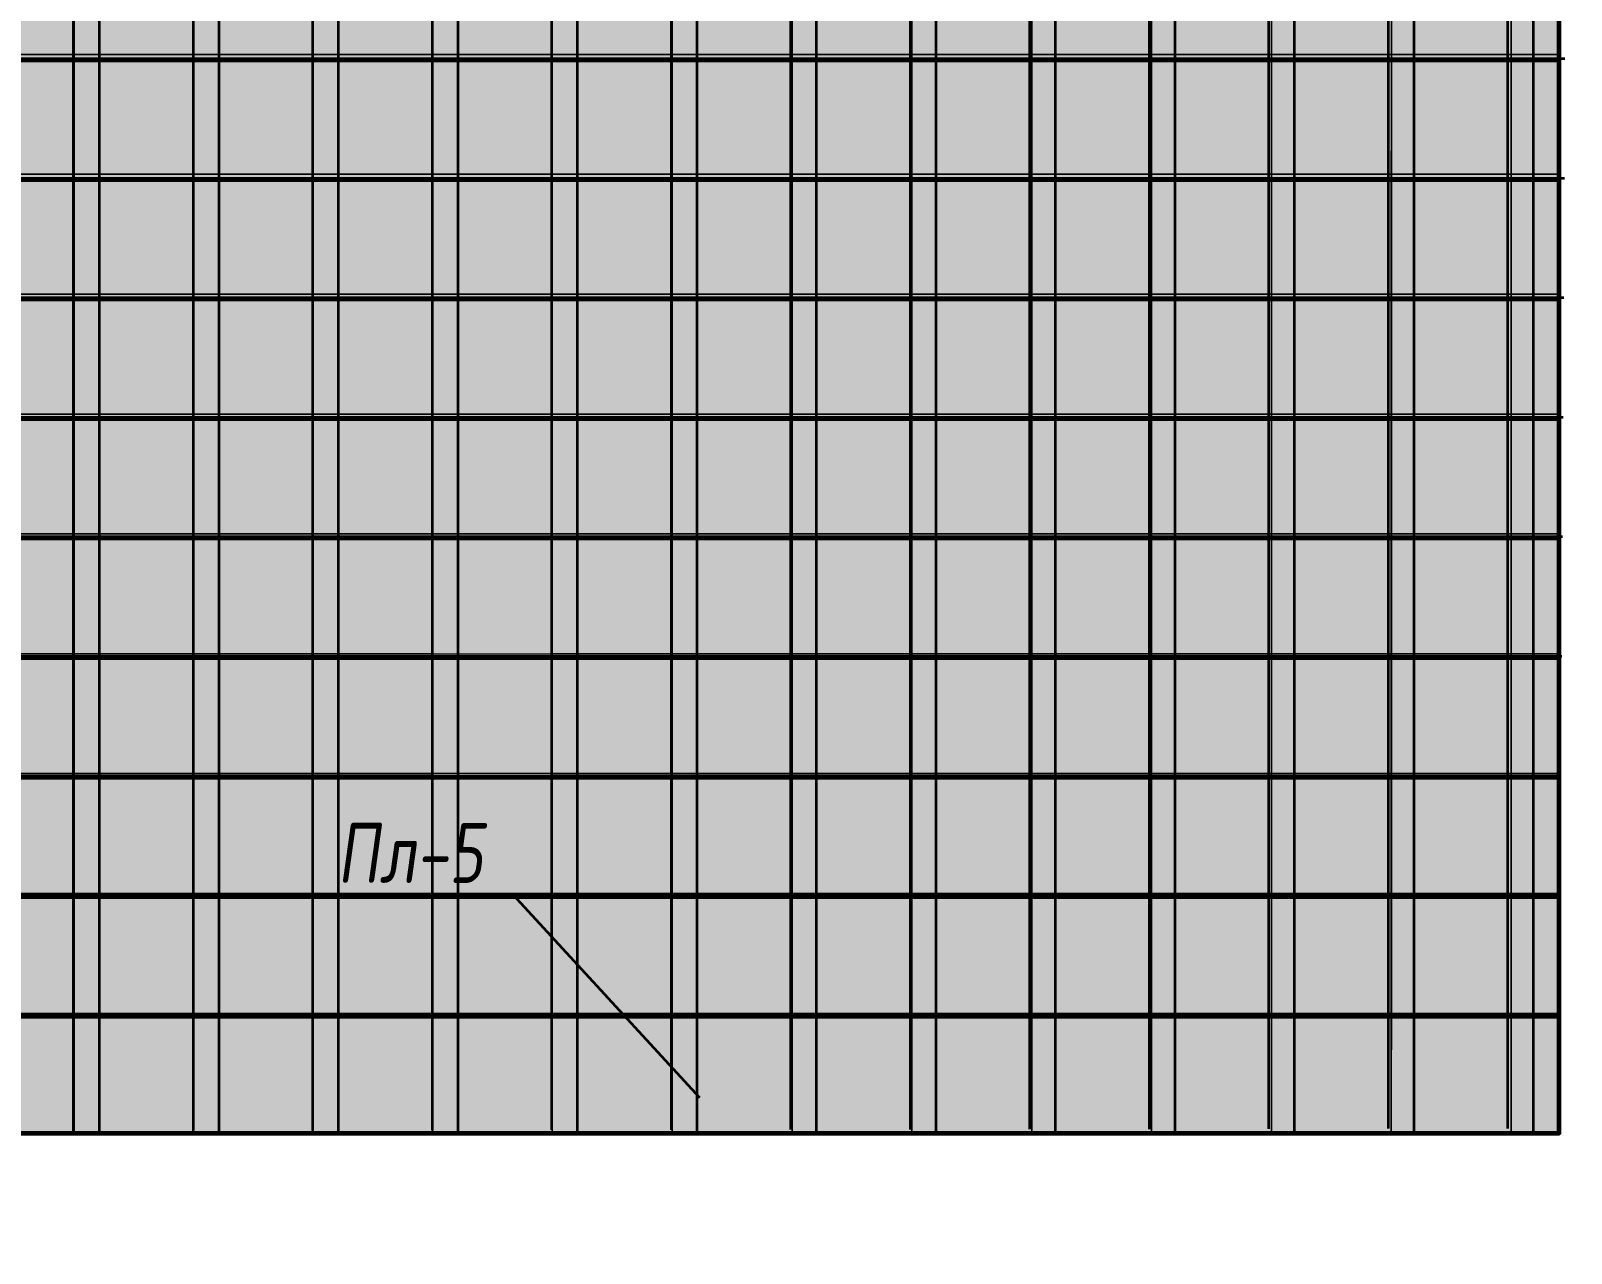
# Model space of a CAD drawing. Header units: millimetres. Extents: x -510890 to 418982, y -118257 to 141350.
# Drawn here: x -11926 to -5501, y -71686 to -66587 of the extents above; entities that cross this region are included whole.
import ezdxf
from ezdxf import colors
from ezdxf.entities.mleader import LeaderData, LeaderLine
from ezdxf.math import Vec2, Vec3

# ---------------------------------------------------------------- set-up
doc = ezdxf.new("R2010")
doc.units = ezdxf.units.MM
doc.layers.add('АР_Площадь контур', color=220, linetype='Continuous', lineweight=35, plot=False)
doc.styles.add('Архитект', font='isocpeur.ttf', dxfattribs={"width": 0.8, "oblique": 8})

msp = doc.modelspace()

# ---------------------------------------------------------------- hatches: boundary and pattern name
at = {"layer": 'АР_Площадь контур', "true_color": 0x000000, "transparency": 33554687}
h = msp.add_hatch(dxfattribs=at)
h.set_pattern_fill('ANSI37', color=18, scale=157, angle=45, style=0)
h.set_pattern_definition([(90, (-128888, -126520.6), (-498.475, 0), []), (180, (-128888, -126520.6), (-6e-14, -498.475), [])])
h.paths.add_polyline_path([(-5550.5, -71165), (-18250.8, -71185.6), (-18250.5, -65060.7), (-15750.5, -65090.3), (-14850.5, -65066.3), (-14276.2, -65065.6), (-14276.2, -64764.9), (-13146.2, -64764.9), (-13146.2, -65064.9), (-12270.5, -65064.9), (-12270.3, -65064.1), (-11713.2, -65064.2), (-11688.4, -61856.6), (-5500.5, -61894.6)])
h = msp.add_hatch(dxfattribs=at)
h.set_pattern_fill('ANSI37', color=18, scale=157, angle=45, style=0)
h.set_pattern_definition([(90, (52165.44, -136001.33), (-498.475, 0), []), (180, (52165.44, -136001.33), (-6e-14, -498.475), [])])
h.paths.add_polyline_path([(-5550.8, -71185.6), (-18250.5, -71185.6), (-18148, -65035.6), (-11750.5, -65110.7), (-11700.8, -61875.6), (-5550.8, -61875.6), (-5550.8, -68685.7), (-5550.8, -69890.7)])
at = {"layer": 'АР_Площадь контур', "lineweight": 5, "ltscale": 300, "true_color": 0xb8b9bc, "transparency": 33554687}
h = msp.add_hatch(color=9, dxfattribs=at)
h.dxf.hatch_style = 1
h.paths.add_polyline_path([(-6250.5, -67685.7), (-6750.5, -67685.7)], flags=17)
h.paths.add_polyline_path([(-6250.5, -67185.7), (-6750.5, -67185.7), (-6750.5, -67685.7), (-6250.5, -67685.7)])
h.paths.add_polyline_path([(-6750.5, -67185.7), (-7250.5, -67185.7), (-7250.5, -67685.7), (-6750.5, -67685.7)])
h.paths.add_polyline_path([(-6750.5, -66185.7), (-7250.5, -66185.7), (-7250.5, -67185.7), (-6750.5, -67185.7)])
h.paths.add_polyline_path([(-7250.5, -66685.7), (-7750.5, -66685.7)], flags=17)
h.paths.add_polyline_path([(-7250.5, -66185.7), (-7750.5, -66185.7), (-7750.5, -66685.7), (-7250.5, -66685.7)])
h.paths.add_polyline_path([(-7750.5, -66185.7), (-8250.5, -66185.7), (-8250.5, -66685.7), (-7750.5, -66685.7)])
h.paths.add_polyline_path([(-7750.5, -65185.7), (-8250.5, -65185.7), (-8250.5, -66185.7), (-7750.5, -66185.7)])
h.paths.add_polyline_path([(-8250.5, -65685.7), (-8750.5, -65685.7)])
h.paths.add_polyline_path([(-8250.5, -65185.7), (-8750.5, -65185.7), (-8750.5, -65685.7), (-8250.5, -65685.7)])
h.paths.add_polyline_path([(-8750.5, -65185.7), (-9250.5, -65185.7), (-9250.5, -65685.7), (-8750.5, -65685.7)])
h.paths.add_polyline_path([(-8750.5, -64185.7), (-9250.5, -64185.7), (-9250.5, -65185.7), (-8750.5, -65185.7)])
h.paths.add_polyline_path([(-9250.5, -64685.7), (-9750.5, -64685.7)])
h.paths.add_polyline_path([(-9250.5, -64185.7), (-9750.5, -64185.7), (-9750.5, -64685.7), (-9250.5, -64685.7)])
h.paths.add_polyline_path([(-9750.5, -64185.7), (-10250.5, -64185.7), (-10250.5, -64685.7), (-9750.5, -64685.7)])
h.paths.add_polyline_path([(-9750.5, -63185.7), (-10250.5, -63185.7), (-10250.5, -64185.7), (-9750.5, -64185.7)])
h.paths.add_polyline_path([(-10250.5, -63685.7), (-10750.5, -63685.7)], flags=17)
h.paths.add_polyline_path([(-10250.5, -63185.7), (-11250.5, -63185.7), (-11250.5, -63685.7), (-10250.5, -63685.7)])
at = {"layer": 'АР_Площадь контур', "lineweight": 5, "ltscale": 300, "transparency": 33554687}
h = msp.add_hatch(color=252, dxfattribs=at)
h.dxf.hatch_style = 1
h.paths.add_polyline_path([(-6250.5, -66685.7), (-6750.5, -66685.7), (-6750.5, -67185.7), (-6250.5, -67185.7)])
h.paths.add_polyline_path([(-6250.5, -66185.7), (-6750.5, -66185.7), (-6750.5, -66685.7), (-6250.5, -66685.7)])
h.paths.add_polyline_path([(-6250.5, -65685.7), (-6750.5, -65685.7), (-6750.5, -66185.7), (-6250.5, -66185.7)])
h.paths.add_polyline_path([(-6750.5, -65685.7), (-7250.5, -65685.7), (-7250.5, -66185.7), (-6750.5, -66185.7)])
h.paths.add_polyline_path([(-7250.5, -65685.7), (-7750.5, -65685.7), (-7750.5, -66185.7), (-7250.5, -66185.7)])
h.paths.add_polyline_path([(-7250.5, -65254.9), (-7750.5, -65254.9), (-7750.5, -65685.7), (-7250.5, -65685.7)])
h.paths.add_polyline_path([(-7250.5, -65185.7), (-7750.5, -65185.7), (-7750.5, -65254.9), (-7250.5, -65254.9)])
h.paths.add_polyline_path([(-7250.5, -64685.7), (-7750.5, -64685.7), (-7750.5, -65185.7), (-7250.5, -65185.7)])
h.paths.add_polyline_path([(-7750.5, -64685.7), (-8250.5, -64685.7), (-8250.5, -65185.7), (-7750.5, -65185.7)])
h.paths.add_polyline_path([(-8250.5, -64685.7), (-8750.5, -64685.7), (-8750.5, -65185.7), (-8250.5, -65185.7)])
h.paths.add_polyline_path([(-8250.5, -64185.7), (-8750.5, -64185.7), (-8750.5, -64685.7), (-8250.5, -64685.7)])
h.paths.add_polyline_path([(-8250.5, -63685.7), (-8750.5, -63685.7), (-8750.5, -64185.7), (-8250.5, -64185.7)])
h.paths.add_polyline_path([(-8750.5, -63685.7), (-9250.5, -63685.7), (-9250.5, -64185.7), (-8750.5, -64185.7)])
h.paths.add_polyline_path([(-9250.5, -63685.7), (-9750.5, -63685.7), (-9750.5, -64185.7), (-9250.5, -64185.7)])
h.paths.add_polyline_path([(-9250.5, -63185.7), (-9750.5, -63185.7), (-9750.5, -63685.7), (-9250.5, -63685.7)])
at = {"layer": 'АР_Площадь контур', "lineweight": 5, "ltscale": 300, "true_color": 0x828487, "transparency": 33554687}
h = msp.add_hatch(color=252, dxfattribs=at)
h.dxf.hatch_style = 1
h.paths.add_polyline_path([(-6750.5, -70685.7), (-7250.5, -70685.7), (-7250.5, -71185.7), (-6750.5, -71185.7)])
h.paths.add_polyline_path([(-6750.5, -70185.7), (-7250.5, -70185.7), (-7250.5, -70685.7), (-6750.5, -70685.7)])
h.paths.add_polyline_path([(-7250.5, -70185.7), (-7750.5, -70185.7), (-7750.5, -70685.7), (-7250.5, -70685.7)])
h.paths.add_polyline_path([(-7750.5, -70185.7), (-8250.5, -70185.7), (-8250.5, -70685.7), (-7750.5, -70685.7)])
h.paths.add_polyline_path([(-7750.5, -69685.7), (-8250.5, -69685.7), (-8250.5, -70185.7), (-7750.5, -70185.7)])
h.paths.add_polyline_path([(-7750.5, -69185.7), (-8250.5, -69185.7), (-8250.5, -69685.7), (-7750.5, -69685.7)])
h.paths.add_polyline_path([(-8250.5, -69185.7), (-8750.5, -69185.7), (-8750.5, -69685.7), (-8250.5, -69685.7)])
h.paths.add_polyline_path([(-8750.5, -69185.7), (-9250.5, -69185.7), (-9250.5, -69685.7), (-8750.5, -69685.7)])
h.paths.add_polyline_path([(-8750.5, -68685.7), (-9250.5, -68685.7), (-9250.5, -69185.7), (-8750.5, -69185.7)])
h.paths.add_polyline_path([(-8750.5, -68185.7), (-9250.5, -68185.7), (-9250.5, -68685.7), (-8750.5, -68685.7)])
h.paths.add_polyline_path([(-9250.5, -68185.7), (-9750.5, -68185.7), (-9750.5, -68685.7), (-9250.5, -68685.7)])
h.paths.add_polyline_path([(-9750.5, -68185.7), (-10250.5, -68185.7), (-10250.5, -68685.7), (-9750.5, -68685.7)])
h.paths.add_polyline_path([(-9750.5, -67685.7), (-10250.5, -67685.7), (-10250.5, -68185.7), (-9750.5, -68185.7)])
h.paths.add_polyline_path([(-9750.5, -67185.7), (-10250.5, -67185.7), (-10250.5, -67685.7), (-9750.5, -67685.7)])
h.paths.add_polyline_path([(-10250.5, -67185.7), (-10750.5, -67185.7), (-10750.5, -67685.7), (-10250.5, -67685.7)])
h.paths.add_polyline_path([(-10750.5, -67185.7), (-11250.5, -67185.7), (-11250.5, -67685.7), (-10750.5, -67685.7)])
h.paths.add_polyline_path([(-10750.5, -66685.7), (-11250.5, -66685.7), (-11250.5, -67185.7), (-10750.5, -67185.7)])
h.paths.add_polyline_path([(-10750.5, -66185.7), (-11250.5, -66185.7), (-11250.5, -66685.7), (-10750.5, -66685.7)])
h.paths.add_polyline_path([(-11250.5, -66185.7), (-11750.5, -66185.7), (-11750.5, -66685.7), (-11250.5, -66685.7)])
h.paths.add_polyline_path([(-11750.5, -66185.7), (-12250.5, -66185.7), (-12250.5, -66685.7), (-11750.5, -66685.7)])
h.paths.add_polyline_path([(-11750.5, -65685.7), (-12250.5, -65685.7), (-12250.5, -66185.7), (-11750.5, -66185.7)])
h.paths.add_polyline_path([(-11750.5, -65254.9), (-12250.5, -65254.9), (-12250.5, -65685.7), (-11750.5, -65685.7)])
h.paths.add_polyline_path([(-11750.5, -65185.7), (-12250.5, -65185.7), (-12250.5, -65254.9), (-11750.5, -65254.9)])
at = {"layer": 'АР_Площадь контур', "lineweight": 5, "ltscale": 300, "true_color": 0xb8b9bc, "transparency": 33554687}
h = msp.add_hatch(color=9, dxfattribs=at)
h.dxf.hatch_style = 1
h.paths.add_polyline_path([(-10250.5, -65685.7), (-10750.5, -65685.7), (-10750.5, -66685.7), (-10250.5, -66685.7)])
at = {"layer": 'АР_Площадь контур', "lineweight": 5, "ltscale": 300, "transparency": 33554687}
h = msp.add_hatch(color=252, dxfattribs=at)
h.dxf.hatch_style = 1
h.paths.add_polyline_path([(-9750.5, -66185.7), (-10250.5, -66185.7), (-10250.5, -66685.7), (-9750.5, -66685.7)])
h = msp.add_hatch(color=252, dxfattribs=at)
h.dxf.hatch_style = 1
h.paths.add_polyline_path([(-9250.5, -66185.7), (-9750.5, -66185.7), (-9750.5, -66685.7), (-9250.5, -66685.7)])
h = msp.add_hatch(color=252, dxfattribs=at)
h.dxf.hatch_style = 1
h.paths.add_polyline_path([(-8750.5, -66185.7), (-9250.5, -66185.7), (-9250.5, -66685.7), (-8750.5, -66685.7)])
at = {"layer": 'АР_Площадь контур', "lineweight": 5, "ltscale": 300, "true_color": 0x828487, "transparency": 33554687}
h = msp.add_hatch(color=252, dxfattribs=at)
h.dxf.hatch_style = 1
h.paths.add_polyline_path([(-8250.6, -66185.7), (-8750.6, -66185.7), (-8750.6, -66685.7), (-8250.6, -66685.7)])
h = msp.add_hatch(color=252, dxfattribs=at)
h.dxf.hatch_style = 1
h.paths.add_polyline_path([(-5750.5, -66185.7), (-6250.5, -66185.7), (-6250.5, -66685.7), (-5750.5, -66685.7)])
h = msp.add_hatch(color=252, dxfattribs=at)
h.dxf.hatch_style = 1
h.paths.add_polyline_path([(-5550.8, -66685.7), (-5550.8, -66185.7), (-5750.5, -66185.7), (-5750.5, -66685.7)])
at = {"layer": 'АР_Площадь контур', "lineweight": 5, "ltscale": 300, "transparency": 33554687}
h = msp.add_hatch(color=252, dxfattribs=at)
h.dxf.hatch_style = 1
h.paths.add_polyline_path([(-11750.5, -66685.7), (-12250.5, -66685.7), (-12250.5, -67185.7), (-11750.5, -67185.7)])
h.paths.add_polyline_path([(-11750.5, -67185.7), (-12250.5, -67185.7)], flags=17)
h.paths.add_polyline_path([(-11250.5, -66685.7), (-11750.5, -66685.7), (-11750.5, -67685.7), (-11250.5, -67685.7)])
h.paths.add_polyline_path([(-11250.5, -67685.7), (-11750.5, -67685.7), (-11750.5, -68185.7), (-11250.5, -68185.7)])
h.paths.add_polyline_path([(-10750.5, -67685.7), (-11250.5, -67685.7), (-11250.5, -68185.7), (-10750.5, -68185.7)])
h.paths.add_polyline_path([(-10750.5, -68185.7), (-11250.5, -68185.7)], flags=17)
h.paths.add_polyline_path([(-10250.5, -67685.7), (-10750.5, -67685.7), (-10750.5, -68685.7), (-10250.5, -68685.7)])
h.paths.add_polyline_path([(-10250.5, -68685.7), (-10750.5, -68685.7), (-10750.5, -69185.7), (-10250.5, -69185.7)])
h.paths.add_polyline_path([(-9750.5, -68685.7), (-10250.5, -68685.7), (-10250.5, -69185.7), (-9750.5, -69185.7)])
h.paths.add_polyline_path([(-9750.5, -69185.7), (-10250.5, -69185.7)], flags=17)
h.paths.add_polyline_path([(-9250.5, -68685.7), (-9750.5, -68685.7), (-9750.5, -69685.7), (-9250.5, -69685.7)])
h.paths.add_polyline_path([(-9250.5, -69685.7), (-9750.5, -69685.7), (-9750.5, -70185.7), (-9250.5, -70185.7)])
h.paths.add_polyline_path([(-8750.5, -69685.7), (-9250.5, -69685.7), (-9250.5, -70185.7), (-8750.5, -70185.7)])
h.paths.add_polyline_path([(-8750.5, -70185.7), (-9250.5, -70185.7)], flags=17)
h.paths.add_polyline_path([(-8250.5, -69685.7), (-8750.5, -69685.7), (-8750.5, -70685.7), (-8250.5, -70685.7)])
h.paths.add_polyline_path([(-8250.5, -70685.7), (-8750.5, -70685.7), (-8750.5, -71185.7), (-8250.5, -71185.7)])
h.paths.add_polyline_path([(-7250.5, -70685.7), (-8250.5, -70685.7), (-8250.5, -71185.7), (-7250.5, -71185.7)])
at = {"layer": 'АР_Площадь контур', "lineweight": 5, "ltscale": 300, "true_color": 0xb8b9bc, "transparency": 33554687}
h = msp.add_hatch(color=9, dxfattribs=at)
h.dxf.hatch_style = 1
h.paths.add_polyline_path([(-10250.5, -66685.7), (-10750.5, -66685.7), (-10750.5, -67185.7), (-10250.5, -67185.7)])
h = msp.add_hatch(color=9, dxfattribs=at)
h.dxf.hatch_style = 1
h.paths.add_polyline_path([(-9750.5, -66685.7), (-10250.5, -66685.7), (-10250.5, -67185.7), (-9750.5, -67185.7)])
h = msp.add_hatch(color=9, dxfattribs=at)
h.dxf.hatch_style = 1
h.paths.add_polyline_path([(-9250.5, -66685.7), (-9750.5, -66685.7), (-9750.5, -67685.7), (-9250.5, -67685.7)])
at = {"layer": 'АР_Площадь контур', "lineweight": 5, "ltscale": 300, "transparency": 33554687}
h = msp.add_hatch(color=252, dxfattribs=at)
h.dxf.hatch_style = 1
h.paths.add_polyline_path([(-8750.5, -66685.7), (-9250.5, -66685.7), (-9250.5, -67185.7), (-8750.5, -67185.7)])
at = {"layer": 'АР_Площадь контур', "lineweight": 5, "ltscale": 300, "true_color": 0x828487, "transparency": 33554687}
h = msp.add_hatch(color=252, dxfattribs=at)
h.dxf.hatch_style = 1
h.paths.add_polyline_path([(-8250.6, -66685.7), (-8750.6, -66685.7), (-8750.6, -67185.7), (-8250.6, -67185.7)])
h = msp.add_hatch(color=252, dxfattribs=at)
h.dxf.hatch_style = 1
h.paths.add_polyline_path([(-7750.6, -66685.7), (-8250.6, -66685.7), (-8250.6, -67185.7), (-7750.6, -67185.7)])
h = msp.add_hatch(color=252, dxfattribs=at)
h.dxf.hatch_style = 1
h.paths.add_polyline_path([(-7250.6, -66685.7), (-7750.6, -66685.7), (-7750.6, -67185.7), (-7250.6, -67185.7)])
at = {"layer": 'АР_Площадь контур', "lineweight": 5, "ltscale": 300, "transparency": 33554687}
h = msp.add_hatch(color=252, dxfattribs=at)
h.dxf.hatch_style = 1
h.paths.add_polyline_path([(-5750.5, -66685.7), (-6250.5, -66685.7), (-6250.5, -67185.7), (-5750.5, -67185.7)])
h = msp.add_hatch(color=252, dxfattribs=at)
h.dxf.hatch_style = 1
h.paths.add_polyline_path([(-5550.8, -67685.7), (-5550.8, -66685.7), (-5750.5, -66685.7), (-5750.5, -67685.7)])
at = {"layer": 'АР_Площадь контур', "lineweight": 5, "ltscale": 300, "true_color": 0xb8b9bc, "transparency": 33554687}
h = msp.add_hatch(color=9, dxfattribs=at)
h.dxf.hatch_style = 1
h.paths.add_polyline_path([(-8750.5, -70685.7), (-9250.5, -70685.7), (-9250.5, -71185.7), (-8750.5, -71185.7)])
h.paths.add_polyline_path([(-8750.5, -70185.7), (-9250.5, -70185.7), (-9250.5, -70685.7), (-8750.5, -70685.7)])
h.paths.add_polyline_path([(-9250.5, -70185.7), (-9750.5, -70185.7), (-9750.5, -70685.7), (-9250.5, -70685.7)])
h.paths.add_polyline_path([(-9750.5, -70185.7), (-10250.5, -70185.7), (-10250.5, -70685.7), (-9750.5, -70685.7)])
h.paths.add_polyline_path([(-9750.5, -69685.7), (-10250.5, -69685.7), (-10250.5, -70185.7), (-9750.5, -70185.7)])
h.paths.add_polyline_path([(-9750.5, -69185.7), (-10250.5, -69185.7), (-10250.5, -69685.7), (-9750.5, -69685.7)])
h.paths.add_polyline_path([(-10250.5, -69185.7), (-10750.5, -69185.7), (-10750.5, -69685.7), (-10250.5, -69685.7)])
h.paths.add_polyline_path([(-10750.5, -69185.7), (-11250.5, -69185.7), (-11250.5, -69685.7), (-10750.5, -69685.7)])
h.paths.add_polyline_path([(-10750.5, -68685.7), (-11250.5, -68685.7), (-11250.5, -69185.7), (-10750.5, -69185.7)])
h.paths.add_polyline_path([(-10750.5, -68185.7), (-11250.5, -68185.7), (-11250.5, -68685.7), (-10750.5, -68685.7)])
h.paths.add_polyline_path([(-11250.5, -68185.7), (-11750.5, -68185.7), (-11750.5, -68685.7), (-11250.5, -68685.7)])
h.paths.add_polyline_path([(-11750.5, -68185.7), (-12250.5, -68185.7), (-12250.5, -68685.7), (-11750.5, -68685.7)])
h.paths.add_polyline_path([(-11750.5, -67685.7), (-12250.5, -67685.7), (-12250.5, -68185.7), (-11750.5, -68185.7)])
h.paths.add_polyline_path([(-11750.5, -67185.7), (-12250.5, -67185.7), (-12250.5, -67685.7), (-11750.5, -67685.7)])
at = {"layer": 'АР_Площадь контур', "lineweight": 5, "ltscale": 300, "transparency": 33554687}
h = msp.add_hatch(color=252, dxfattribs=at)
h.dxf.hatch_style = 1
h.paths.add_polyline_path([(-8750.5, -67185.7), (-9250.5, -67185.7), (-9250.5, -67685.7), (-8750.5, -67685.7)])
h = msp.add_hatch(color=252, dxfattribs=at)
h.dxf.hatch_style = 1
h.paths.add_polyline_path([(-8250.5, -67185.7), (-8750.5, -67185.7), (-8750.5, -67685.7), (-8250.5, -67685.7)])
h = msp.add_hatch(color=252, dxfattribs=at)
h.dxf.hatch_style = 1
h.paths.add_polyline_path([(-7750.5, -67185.7), (-8250.5, -67185.7), (-8250.5, -67685.7), (-7750.5, -67685.7)])
at = {"layer": 'АР_Площадь контур', "lineweight": 5, "ltscale": 300, "true_color": 0x828487, "transparency": 33554687}
h = msp.add_hatch(color=252, dxfattribs=at)
h.dxf.hatch_style = 1
h.paths.add_polyline_path([(-7250.6, -67185.7), (-7750.6, -67185.7), (-7750.6, -67685.7), (-7250.6, -67685.7)])
at = {"layer": 'АР_Площадь контур', "lineweight": 5, "ltscale": 300, "true_color": 0xb8b9bc, "transparency": 33554687}
h = msp.add_hatch(color=9, dxfattribs=at)
h.dxf.hatch_style = 1
h.paths.add_polyline_path([(-5750.5, -67185.7), (-6250.5, -67185.7), (-6250.5, -67685.7), (-5750.5, -67685.7)])
h = msp.add_hatch(color=9, dxfattribs=at)
h.dxf.hatch_style = 1
h.paths.add_polyline_path([(-9250.5, -67685.7), (-9750.5, -67685.7), (-9750.5, -68185.7), (-9250.5, -68185.7)])
h = msp.add_hatch(color=9, dxfattribs=at)
h.dxf.hatch_style = 1
h.paths.add_polyline_path([(-8750.5, -67685.7), (-9250.5, -67685.7), (-9250.5, -68185.7), (-8750.5, -68185.7)])
h = msp.add_hatch(color=9, dxfattribs=at)
h.dxf.hatch_style = 1
h.paths.add_polyline_path([(-8250.5, -67685.7), (-8750.5, -67685.7), (-8750.5, -68685.7), (-8250.5, -68685.7)])
at = {"layer": 'АР_Площадь контур', "lineweight": 5, "ltscale": 300, "transparency": 33554687}
h = msp.add_hatch(color=252, dxfattribs=at)
h.dxf.hatch_style = 1
h.paths.add_polyline_path([(-7750.5, -67685.7), (-8250.5, -67685.7), (-8250.5, -68185.7), (-7750.5, -68185.7)])
at = {"layer": 'АР_Площадь контур', "lineweight": 5, "ltscale": 300, "true_color": 0x828487, "transparency": 33554687}
h = msp.add_hatch(color=252, dxfattribs=at)
h.dxf.hatch_style = 1
h.paths.add_polyline_path([(-7250.6, -67685.7), (-7750.6, -67685.7), (-7750.6, -68185.7), (-7250.6, -68185.7)])
h = msp.add_hatch(color=252, dxfattribs=at)
h.dxf.hatch_style = 1
h.paths.add_polyline_path([(-6750.6, -67685.7), (-7250.6, -67685.7), (-7250.6, -68185.7), (-6750.6, -68185.7)])
h = msp.add_hatch(color=252, dxfattribs=at)
h.dxf.hatch_style = 1
h.paths.add_polyline_path([(-6250.6, -67685.7), (-6750.6, -67685.7), (-6750.6, -68185.7), (-6250.6, -68185.7)])
at = {"layer": 'АР_Площадь контур', "lineweight": 5, "ltscale": 300, "true_color": 0xb8b9bc, "transparency": 33554687}
h = msp.add_hatch(color=9, dxfattribs=at)
h.dxf.hatch_style = 1
h.paths.add_polyline_path([(-5750.5, -67685.7), (-6250.5, -67685.7), (-6250.5, -68185.7), (-5750.5, -68185.7)])
at = {"layer": 'АР_Площадь контур', "lineweight": 5, "ltscale": 300, "transparency": 33554687}
h = msp.add_hatch(color=252, dxfattribs=at)
h.dxf.hatch_style = 1
h.paths.add_polyline_path([(-5550.8, -68185.7), (-5550.8, -67685.7), (-5750.5, -67685.7), (-5750.5, -68185.7)])
h = msp.add_hatch(color=252, dxfattribs=at)
h.dxf.hatch_style = 1
h.paths.add_polyline_path([(-7750.5, -68185.7), (-8250.5, -68185.7), (-8250.5, -68685.7), (-7750.5, -68685.7)])
h = msp.add_hatch(color=252, dxfattribs=at)
h.dxf.hatch_style = 1
h.paths.add_polyline_path([(-7250.5, -68185.7), (-7750.5, -68185.7), (-7750.5, -68685.7), (-7250.5, -68685.7)])
h = msp.add_hatch(color=252, dxfattribs=at)
h.dxf.hatch_style = 1
h.paths.add_polyline_path([(-6750.5, -68185.7), (-7250.5, -68185.7), (-7250.5, -68685.7), (-6750.5, -68685.7)])
at = {"layer": 'АР_Площадь контур', "lineweight": 5, "ltscale": 300, "true_color": 0x828487, "transparency": 33554687}
h = msp.add_hatch(color=252, dxfattribs=at)
h.dxf.hatch_style = 1
h.paths.add_polyline_path([(-6250.6, -68185.7), (-6750.6, -68185.7), (-6750.6, -68685.7), (-6250.6, -68685.7)])
at = {"layer": 'АР_Площадь контур', "lineweight": 5, "ltscale": 300, "true_color": 0xb8b9bc, "transparency": 33554687}
h = msp.add_hatch(color=9, dxfattribs=at)
h.dxf.hatch_style = 1
h.paths.add_polyline_path([(-5750.5, -68185.7), (-6250.5, -68185.7), (-6250.5, -68685.7), (-5750.5, -68685.7)])
h = msp.add_hatch(color=9, dxfattribs=at)
h.dxf.hatch_style = 1
h.paths.add_polyline_path([(-5550.8, -68685.7), (-5550.8, -68185.7), (-5750.5, -68185.7), (-5750.5, -68685.7)])
at = {"layer": 'АР_Площадь контур', "lineweight": 5, "ltscale": 300, "transparency": 33554687}
h = msp.add_hatch(color=252, dxfattribs=at)
h.dxf.hatch_style = 1
h.paths.add_polyline_path([(-13250.5, -68685.7), (-13750.5, -68685.7)], flags=17)
h.paths.add_polyline_path([(-12250.5, -69685.7), (-12750.5, -69685.7)], flags=17)
h.paths.add_polyline_path([(-11750.5, -69185.7), (-12250.5, -69185.7), (-12250.5, -70185.7), (-11750.5, -70185.7)])
h.paths.add_polyline_path([(-11750.5, -70185.7), (-12250.5, -70185.7), (-12250.5, -70685.7), (-11750.5, -70685.7)])
h.paths.add_polyline_path([(-11250.5, -70185.7), (-11750.5, -70185.7), (-11750.5, -70685.7), (-11250.5, -70685.7)])
h.paths.add_polyline_path([(-11250.5, -70685.7), (-11750.5, -70685.7)], flags=17)
h.paths.add_polyline_path([(-10750.5, -70185.7), (-11250.5, -70185.7), (-11250.5, -71185.7), (-10750.5, -71185.7)])
h.paths.add_polyline_path([(-10250.5, -71685.7), (-10750.5, -71685.7)], flags=17)
at = {"layer": 'АР_Площадь контур', "lineweight": 5, "ltscale": 300, "true_color": 0x828487, "transparency": 33554687}
h = msp.add_hatch(color=252, dxfattribs=at)
h.dxf.hatch_style = 1
h.paths.add_polyline_path([(-11750.5, -69185.7), (-12250.5, -69185.7)])
h.paths.add_polyline_path([(-11250.5, -68685.7), (-11750.5, -68685.7), (-11750.5, -69685.7), (-11250.5, -69685.7)])
h.paths.add_polyline_path([(-11250.5, -69685.7), (-11750.5, -69685.7), (-11750.5, -70185.7), (-11250.5, -70185.7)])
h.paths.add_polyline_path([(-10250.5, -69685.7), (-11250.5, -69685.7), (-11250.5, -70185.7), (-10250.5, -70185.7)])
h.paths.add_polyline_path([(-11750.5, -68685.7), (-12250.5, -68685.7), (-12250.5, -69185.7), (-11750.5, -69185.7)])
h.paths.add_polyline_path([(-10750.5, -70185.7), (-10750.5, -70685.7)], flags=17)
h.paths.add_polyline_path([(-10250.5, -70238.2), (-10250.5, -70185.7), (-10586.6, -70185.7), (-10750.5, -70185.7), (-10750.5, -70685.7), (-10250.5, -70685.7)])
h.paths.add_polyline_path([(-10250.5, -70685.7), (-10750.5, -70685.7), (-10750.5, -71185.7), (-10250.5, -71185.7)])
h.paths.add_polyline_path([(-9250.5, -70685.7), (-10250.5, -70685.7), (-10250.5, -71185.7), (-9250.5, -71185.7)])
at = {"layer": 'АР_Площадь контур', "lineweight": 5, "ltscale": 300, "true_color": 0xb8b9bc, "transparency": 33554687}
h = msp.add_hatch(color=9, dxfattribs=at)
h.dxf.hatch_style = 1
h.paths.add_polyline_path([(-8250.5, -68685.7), (-8750.5, -68685.7), (-8750.5, -69185.7), (-8250.5, -69185.7)])
h = msp.add_hatch(color=9, dxfattribs=at)
h.dxf.hatch_style = 1
h.paths.add_polyline_path([(-7750.5, -68685.7), (-8250.5, -68685.7), (-8250.5, -69185.7), (-7750.5, -69185.7)])
h = msp.add_hatch(color=9, dxfattribs=at)
h.dxf.hatch_style = 1
h.paths.add_polyline_path([(-7250.5, -68685.7), (-7750.5, -68685.7), (-7750.5, -69685.7), (-7250.5, -69685.7)])
at = {"layer": 'АР_Площадь контур', "lineweight": 5, "ltscale": 300, "transparency": 33554687}
h = msp.add_hatch(color=252, dxfattribs=at)
h.dxf.hatch_style = 1
h.paths.add_polyline_path([(-6750.5, -68685.7), (-7250.5, -68685.7), (-7250.5, -69185.7), (-6750.5, -69185.7)])
at = {"layer": 'АР_Площадь контур', "lineweight": 5, "ltscale": 300, "true_color": 0x828487, "transparency": 33554687}
h = msp.add_hatch(color=252, dxfattribs=at)
h.dxf.hatch_style = 1
h.paths.add_polyline_path([(-6250.6, -68685.7), (-6750.6, -68685.7), (-6750.6, -69185.7), (-6250.6, -69185.7)])
h = msp.add_hatch(color=252, dxfattribs=at)
h.dxf.hatch_style = 1
h.paths.add_polyline_path([(-5750.5, -68685.7), (-6250.5, -68685.7), (-6250.5, -69185.7), (-5750.5, -69185.7)])
h = msp.add_hatch(color=252, dxfattribs=at)
h.dxf.hatch_style = 1
h.paths.add_polyline_path([(-5550.8, -69685.7), (-5550.8, -68685.7), (-5750.5, -68685.7), (-5750.5, -69685.7)])
at = {"layer": 'АР_Площадь контур', "lineweight": 5, "ltscale": 300, "transparency": 33554687}
h = msp.add_hatch(color=252, dxfattribs=at)
h.dxf.hatch_style = 1
h.paths.add_polyline_path([(-6750.5, -69185.7), (-7250.5, -69185.7), (-7250.5, -69685.7), (-6750.5, -69685.7)])
h = msp.add_hatch(color=252, dxfattribs=at)
h.dxf.hatch_style = 1
h.paths.add_polyline_path([(-6250.5, -69185.7), (-6750.5, -69185.7), (-6750.5, -69685.7), (-6250.5, -69685.7)])
h = msp.add_hatch(color=252, dxfattribs=at)
h.dxf.hatch_style = 1
h.paths.add_polyline_path([(-5750.5, -69185.7), (-6250.5, -69185.7), (-6250.5, -70185.7), (-5750.5, -70185.7)])
at = {"layer": 'АР_Площадь контур', "lineweight": 5, "ltscale": 300, "true_color": 0xb8b9bc, "transparency": 33554687}
h = msp.add_hatch(color=9, dxfattribs=at)
h.dxf.hatch_style = 1
h.paths.add_polyline_path([(-7250.5, -69685.7), (-7750.5, -69685.7), (-7750.5, -70185.7), (-7250.5, -70185.7)])
h = msp.add_hatch(color=9, dxfattribs=at)
h.dxf.hatch_style = 1
h.paths.add_polyline_path([(-6750.5, -69685.7), (-7250.5, -69685.7), (-7250.5, -70185.7), (-6750.5, -70185.7)])
h = msp.add_hatch(color=9, dxfattribs=at)
h.dxf.hatch_style = 1
h.paths.add_polyline_path([(-6250.5, -69685.7), (-6750.5, -69685.7), (-6750.5, -70685.7), (-6250.5, -70685.7)])
at = {"layer": 'АР_Площадь контур', "lineweight": 5, "ltscale": 300, "true_color": 0x828487, "transparency": 33554687}
h = msp.add_hatch(color=252, dxfattribs=at)
h.dxf.hatch_style = 1
h.paths.add_polyline_path([(-5550.8, -70185.7), (-5550.8, -69685.7), (-5750.5, -69685.7), (-5750.5, -70185.7)])
at = {"layer": 'АР_Площадь контур', "lineweight": 5, "ltscale": 300, "transparency": 33554687}
h = msp.add_hatch(color=252, dxfattribs=at)
h.dxf.hatch_style = 1
h.paths.add_polyline_path([(-5750.5, -70185.7), (-6250.5, -70185.7), (-6250.5, -70685.7), (-5750.5, -70685.7)])
h = msp.add_hatch(color=252, dxfattribs=at)
h.dxf.hatch_style = 1
h.paths.add_polyline_path([(-5550.8, -70685.7), (-5550.8, -70185.7), (-5750.5, -70185.7), (-5750.5, -70685.7)])
at = {"layer": 'АР_Площадь контур', "lineweight": 5, "ltscale": 300, "true_color": 0xc7c8ca, "transparency": 33554687}
h = msp.add_hatch(color=9, dxfattribs=at)
h.dxf.hatch_style = 1
h.paths.add_polyline_path([(-12250.8, -71185.6), (-11850.9, -71185.7), (-11250.5, -71185.7), (-11250.5, -70685.7), (-12250.5, -70685.7), (-12250.5, -70837)])
at = {"layer": 'АР_Площадь контур', "lineweight": 5, "ltscale": 300, "true_color": 0xb8b9bc, "transparency": 33554687}
h = msp.add_hatch(color=9, dxfattribs=at)
h.dxf.hatch_style = 1
h.paths.add_polyline_path([(-6250.5, -70685.7), (-6750.5, -70685.7), (-6750.5, -71185.7), (-6250.5, -71185.7)])
at = {"layer": 'АР_Площадь контур', "lineweight": 5, "ltscale": 300, "true_color": 0xc7c8ca, "transparency": 33554687}
h = msp.add_hatch(color=9, dxfattribs=at)
h.dxf.hatch_style = 1
h.paths.add_polyline_path([(-5550.8, -71185.7), (-5550.8, -70685.7), (-6250.5, -70685.7), (-6250.5, -70837), (-6250.8, -71185.6), (-5850.9, -71185.7)])

# ---------------------------------------------------------------- linework, layer by layer
at = {"layer": 'АР_Площадь контур', "lineweight": 60}
msp.add_lwpolyline([(-17094.7, -65035.6), (-17900.8, -65035.6), (-17900.8, -65435.6), (-18250.5, -65435.7), (-18250.5, -71185.6), (-5550.8, -71185.6), (-5550.8, -61875.6), (-11700.8, -61875.6), (-11700.8, -65035.6), (-15594.7, -65035.6)], dxfattribs=at)
at = {"layer": 'АР_Площадь контур', "lineweight": 5, "ltscale": 300}
for points in [[(-6250.8, -71185.6), (-6250.5, -62985.8)], [(-11750.5, -66685.7), (-11750.5, -66185.7), (-12250.5, -66185.7), (-12250.5, -66685.7), (-11750.5, -66685.7)], [(-11250.5, -66685.7), (-11250.5, -66185.7), (-11750.5, -66185.7), (-11750.5, -66685.7), (-11250.5, -66685.7)], [(-10750.5, -66685.7), (-10750.5, -66185.7), (-11250.5, -66185.7), (-11250.5, -66685.7), (-10750.5, -66685.7)], [(-10250.5, -66685.7), (-10250.5, -66185.7), (-10750.5, -66185.7), (-10750.5, -66685.7), (-10250.5, -66685.7)], [(-9750.5, -66685.7), (-9750.5, -66185.7), (-10250.5, -66185.7), (-10250.5, -66685.7), (-9750.5, -66685.7)], [(-9250.5, -66685.7), (-9250.5, -66185.7), (-9750.5, -66185.7), (-9750.5, -66685.7), (-9250.5, -66685.7)], [(-8750.5, -66685.7), (-8750.5, -66185.7), (-9250.5, -66185.7), (-9250.5, -66685.7), (-8750.5, -66685.7)], [(-8250.5, -66685.7), (-8250.5, -66185.7), (-8750.5, -66185.7), (-8750.5, -66685.7), (-8250.5, -66685.7)], [(-7750.5, -66685.7), (-7750.5, -66185.7), (-8250.5, -66185.7), (-8250.5, -66685.7), (-7750.5, -66685.7)], [(-7250.5, -66685.7), (-7250.5, -66185.7), (-7750.5, -66185.7), (-7750.5, -66685.7), (-7250.5, -66685.7)], [(-6750.5, -66685.7), (-6750.5, -66185.7), (-7250.5, -66185.7), (-7250.5, -66685.7), (-6750.5, -66685.7)], [(-6250.5, -66685.7), (-6250.5, -66185.7), (-6750.5, -66185.7), (-6750.5, -66685.7), (-6250.5, -66685.7)], [(-5750.5, -66685.7), (-5750.5, -66185.7), (-6250.5, -66185.7), (-6250.5, -66685.7), (-5750.5, -66685.7)], [(-5550.8, -66185.7), (-5750.5, -66185.7), (-5750.5, -66685.7), (-5550.8, -66685.7)], [(-11750.5, -67185.7), (-11750.5, -66685.7), (-12250.5, -66685.7), (-12250.5, -67185.7), (-11750.5, -67185.7)], [(-11250.5, -67185.7), (-11250.5, -66685.7), (-11750.5, -66685.7), (-11750.5, -67185.7), (-11250.5, -67185.7)], [(-10750.5, -67185.7), (-10750.5, -66685.7), (-11250.5, -66685.7), (-11250.5, -67185.7), (-10750.5, -67185.7)], [(-10250.5, -67185.7), (-10250.5, -66685.7), (-10750.5, -66685.7), (-10750.5, -67185.7), (-10250.5, -67185.7)], [(-9750.5, -67185.7), (-9750.5, -66685.7), (-10250.5, -66685.7), (-10250.5, -67185.7), (-9750.5, -67185.7)], [(-9250.5, -67185.7), (-9250.5, -66685.7), (-9750.5, -66685.7), (-9750.5, -67185.7), (-9250.5, -67185.7)], [(-8750.5, -67185.7), (-8750.5, -66685.7), (-9250.5, -66685.7), (-9250.5, -67185.7), (-8750.5, -67185.7)], [(-8250.5, -67185.7), (-8250.5, -66685.7), (-8750.5, -66685.7), (-8750.5, -67185.7), (-8250.5, -67185.7)], [(-7750.5, -67185.7), (-7750.5, -66685.7), (-8250.5, -66685.7), (-8250.5, -67185.7), (-7750.5, -67185.7)], [(-7250.5, -67185.7), (-7250.5, -66685.7), (-7750.5, -66685.7), (-7750.5, -67185.7), (-7250.5, -67185.7)], [(-6750.5, -67185.7), (-6750.5, -66685.7), (-7250.5, -66685.7), (-7250.5, -67185.7), (-6750.5, -67185.7)], [(-6250.5, -67185.7), (-6250.5, -66685.7), (-6750.5, -66685.7), (-6750.5, -67185.7), (-6250.5, -67185.7)], [(-5750.5, -67185.7), (-5750.5, -66685.7), (-6250.5, -66685.7), (-6250.5, -67185.7), (-5750.5, -67185.7)], [(-5550.8, -66685.7), (-5750.5, -66685.7), (-5750.5, -67185.7), (-5550.8, -67185.7)], [(-11750.5, -67685.7), (-11750.5, -67185.7), (-12250.5, -67185.7), (-12250.5, -67685.7), (-11750.5, -67685.7)], [(-11250.5, -67685.7), (-11250.5, -67185.7), (-11750.5, -67185.7), (-11750.5, -67685.7), (-11250.5, -67685.7)], [(-10750.5, -67685.7), (-10750.5, -67185.7), (-11250.5, -67185.7), (-11250.5, -67685.7), (-10750.5, -67685.7)], [(-10250.5, -67685.7), (-10250.5, -67185.7), (-10750.5, -67185.7), (-10750.5, -67685.7), (-10250.5, -67685.7)], [(-9750.5, -67685.7), (-9750.5, -67185.7), (-10250.5, -67185.7), (-10250.5, -67685.7), (-9750.5, -67685.7)], [(-9250.5, -67685.7), (-9250.5, -67185.7), (-9750.5, -67185.7), (-9750.5, -67685.7), (-9250.5, -67685.7)], [(-8750.5, -67685.7), (-8750.5, -67185.7), (-9250.5, -67185.7), (-9250.5, -67685.7), (-8750.5, -67685.7)], [(-8250.5, -67685.7), (-8250.5, -67185.7), (-8750.5, -67185.7), (-8750.5, -67685.7), (-8250.5, -67685.7)], [(-7750.5, -67685.7), (-7750.5, -67185.7), (-8250.5, -67185.7), (-8250.5, -67685.7), (-7750.5, -67685.7)], [(-7250.5, -67685.7), (-7250.5, -67185.7), (-7750.5, -67185.7), (-7750.5, -67685.7), (-7250.5, -67685.7)], [(-6750.5, -67685.7), (-6750.5, -67185.7), (-7250.5, -67185.7), (-7250.5, -67685.7), (-6750.5, -67685.7)], [(-6250.5, -67685.7), (-6250.5, -67185.7), (-6750.5, -67185.7), (-6750.5, -67685.7), (-6250.5, -67685.7)], [(-5750.5, -67685.7), (-5750.5, -67185.7), (-6250.5, -67185.7), (-6250.5, -67685.7), (-5750.5, -67685.7)], [(-5550.8, -67185.7), (-5750.5, -67185.7), (-5750.5, -67685.7), (-5550.8, -67685.7)], [(-11750.5, -68185.7), (-11750.5, -67685.7), (-12250.5, -67685.7), (-12250.5, -68185.7), (-11750.5, -68185.7)], [(-11250.5, -68185.7), (-11250.5, -67685.7), (-11750.5, -67685.7), (-11750.5, -68185.7), (-11250.5, -68185.7)], [(-10750.5, -68185.7), (-10750.5, -67685.7), (-11250.5, -67685.7), (-11250.5, -68185.7), (-10750.5, -68185.7)], [(-10250.5, -68185.7), (-10250.5, -67685.7), (-10750.5, -67685.7), (-10750.5, -68185.7), (-10250.5, -68185.7)], [(-9750.5, -68185.7), (-9750.5, -67685.7), (-10250.5, -67685.7), (-10250.5, -68185.7), (-9750.5, -68185.7)], [(-9250.5, -68185.7), (-9250.5, -67685.7), (-9750.5, -67685.7), (-9750.5, -68185.7), (-9250.5, -68185.7)], [(-8750.5, -68185.7), (-8750.5, -67685.7), (-9250.5, -67685.7), (-9250.5, -68185.7), (-8750.5, -68185.7)], [(-8250.5, -68185.7), (-8250.5, -67685.7), (-8750.5, -67685.7), (-8750.5, -68185.7), (-8250.5, -68185.7)], [(-7750.5, -68185.7), (-7750.5, -67685.7), (-8250.5, -67685.7), (-8250.5, -68185.7), (-7750.5, -68185.7)], [(-7250.5, -68185.7), (-7250.5, -67685.7), (-7750.5, -67685.7), (-7750.5, -68185.7), (-7250.5, -68185.7)], [(-6750.5, -68185.7), (-6750.5, -67685.7), (-7250.5, -67685.7), (-7250.5, -68185.7), (-6750.5, -68185.7)], [(-6250.5, -68185.7), (-6250.5, -67685.7), (-6750.5, -67685.7), (-6750.5, -68185.7), (-6250.5, -68185.7)], [(-5750.5, -68185.7), (-5750.5, -67685.7), (-6250.5, -67685.7), (-6250.5, -68185.7), (-5750.5, -68185.7)], [(-5550.8, -67685.7), (-5750.5, -67685.7), (-5750.5, -68185.7), (-5550.8, -68185.7)], [(-11750.5, -68685.7), (-11750.5, -68185.7), (-12250.5, -68185.7), (-12250.5, -68685.7), (-11750.5, -68685.7)], [(-11250.5, -68685.7), (-11250.5, -68185.7), (-11750.5, -68185.7), (-11750.5, -68685.7), (-11250.5, -68685.7)], [(-10750.5, -68685.7), (-10750.5, -68185.7), (-11250.5, -68185.7), (-11250.5, -68685.7), (-10750.5, -68685.7)], [(-10250.5, -68685.7), (-10250.5, -68185.7), (-10750.5, -68185.7), (-10750.5, -68685.7), (-10250.5, -68685.7)], [(-9750.5, -68685.7), (-9750.5, -68185.7), (-10250.5, -68185.7), (-10250.5, -68685.7), (-9750.5, -68685.7)], [(-9250.5, -68685.7), (-9250.5, -68185.7), (-9750.5, -68185.7), (-9750.5, -68685.7), (-9250.5, -68685.7)], [(-8750.5, -68685.7), (-8750.5, -68185.7), (-9250.5, -68185.7), (-9250.5, -68685.7), (-8750.5, -68685.7)], [(-8250.5, -68685.7), (-8250.5, -68185.7), (-8750.5, -68185.7), (-8750.5, -68685.7), (-8250.5, -68685.7)], [(-7750.5, -68685.7), (-7750.5, -68185.7), (-8250.5, -68185.7), (-8250.5, -68685.7), (-7750.5, -68685.7)], [(-7250.5, -68685.7), (-7250.5, -68185.7), (-7750.5, -68185.7), (-7750.5, -68685.7), (-7250.5, -68685.7)], [(-6750.5, -68685.7), (-6750.5, -68185.7), (-7250.5, -68185.7), (-7250.5, -68685.7), (-6750.5, -68685.7)], [(-6250.5, -68685.7), (-6250.5, -68185.7), (-6750.5, -68185.7), (-6750.5, -68685.7), (-6250.5, -68685.7)], [(-5750.5, -68685.7), (-5750.5, -68185.7), (-6250.5, -68185.7), (-6250.5, -68685.7), (-5750.5, -68685.7)], [(-5550.8, -68185.7), (-5750.5, -68185.7), (-5750.5, -68685.7), (-5550.8, -68685.7)], [(-11750.5, -69185.7), (-11750.5, -68685.7), (-12250.5, -68685.7), (-12250.5, -69185.7), (-11750.5, -69185.7)], [(-11250.5, -69185.7), (-11250.5, -68685.7), (-11750.5, -68685.7), (-11750.5, -69185.7), (-11250.5, -69185.7)], [(-10750.5, -69185.7), (-10750.5, -68685.7), (-11250.5, -68685.7), (-11250.5, -69185.7), (-10750.5, -69185.7)], [(-10250.5, -69185.7), (-10250.5, -68685.7), (-10750.5, -68685.7), (-10750.5, -69185.7), (-10250.5, -69185.7)], [(-9750.5, -69185.7), (-9750.5, -68685.7), (-10250.5, -68685.7), (-10250.5, -69185.7), (-9750.5, -69185.7)], [(-9250.5, -69185.7), (-9250.5, -68685.7), (-9750.5, -68685.7), (-9750.5, -69185.7), (-9250.5, -69185.7)], [(-8750.5, -69185.7), (-8750.5, -68685.7), (-9250.5, -68685.7), (-9250.5, -69185.7), (-8750.5, -69185.7)], [(-8250.5, -69185.7), (-8250.5, -68685.7), (-8750.5, -68685.7), (-8750.5, -69185.7), (-8250.5, -69185.7)], [(-7750.5, -69185.7), (-7750.5, -68685.7), (-8250.5, -68685.7), (-8250.5, -69185.7), (-7750.5, -69185.7)], [(-7250.5, -69185.7), (-7250.5, -68685.7), (-7750.5, -68685.7), (-7750.5, -69185.7), (-7250.5, -69185.7)], [(-6750.5, -69185.7), (-6750.5, -68685.7), (-7250.5, -68685.7), (-7250.5, -69185.7), (-6750.5, -69185.7)], [(-6250.5, -69185.7), (-6250.5, -68685.7), (-6750.5, -68685.7), (-6750.5, -69185.7), (-6250.5, -69185.7)], [(-5750.5, -69185.7), (-5750.5, -68685.7), (-6250.5, -68685.7), (-6250.5, -69185.7), (-5750.5, -69185.7)], [(-5550.8, -68685.7), (-5750.5, -68685.7), (-5750.5, -69185.7), (-5550.8, -69185.7)], [(-11750.5, -69685.7), (-11750.5, -69185.7), (-12250.5, -69185.7), (-12250.5, -69685.7), (-11750.5, -69685.7)], [(-11250.5, -69685.7), (-11250.5, -69185.7), (-11750.5, -69185.7), (-11750.5, -69685.7), (-11250.5, -69685.7)], [(-10750.5, -69685.7), (-10750.5, -69185.7), (-11250.5, -69185.7), (-11250.5, -69685.7), (-10750.5, -69685.7)], [(-10250.5, -69685.7), (-10250.5, -69185.7), (-10750.5, -69185.7), (-10750.5, -69685.7), (-10250.5, -69685.7)], [(-9250.5, -69685.7), (-9250.5, -69185.7), (-9750.5, -69185.7), (-9750.5, -69685.7), (-9250.5, -69685.7)], [(-8750.5, -69685.7), (-8750.5, -69185.7), (-9250.5, -69185.7), (-9250.5, -69685.7), (-8750.5, -69685.7)], [(-8250.5, -69685.7), (-8250.5, -69185.7), (-8750.5, -69185.7), (-8750.5, -69685.7), (-8250.5, -69685.7)], [(-7750.5, -69685.7), (-7750.5, -69185.7), (-8250.5, -69185.7), (-8250.5, -69685.7), (-7750.5, -69685.7)], [(-7250.5, -69685.7), (-7250.5, -69185.7), (-7750.5, -69185.7), (-7750.5, -69685.7), (-7250.5, -69685.7)], [(-6750.5, -69685.7), (-6750.5, -69185.7), (-7250.5, -69185.7), (-7250.5, -69685.7), (-6750.5, -69685.7)], [(-6250.5, -69685.7), (-6250.5, -69185.7), (-6750.5, -69185.7), (-6750.5, -69685.7), (-6250.5, -69685.7)], [(-5750.5, -69685.7), (-5750.5, -69185.7), (-6250.5, -69185.7), (-6250.5, -69685.7), (-5750.5, -69685.7)], [(-5550.8, -69185.7), (-5750.5, -69185.7), (-5750.5, -69685.7), (-5550.8, -69685.7)], [(-11750.5, -70185.7), (-11750.5, -69685.7), (-12250.5, -69685.7), (-12250.5, -70185.7), (-11750.5, -70185.7)], [(-11250.5, -70185.7), (-11250.5, -69685.7), (-11750.5, -69685.7), (-11750.5, -70185.7), (-11250.5, -70185.7)], [(-10750.5, -70185.7), (-10750.5, -69685.7), (-11250.5, -69685.7), (-11250.5, -70185.7), (-10750.5, -70185.7)], [(-10250.5, -70185.7), (-10250.5, -69685.7), (-10750.5, -69685.7), (-10750.5, -70185.7), (-10250.5, -70185.7)], [(-9750.5, -70185.7), (-9750.5, -69685.7), (-10250.5, -69685.7), (-10250.5, -70185.7), (-9750.5, -70185.7)], [(-9250.5, -70185.7), (-9250.5, -69685.7), (-9750.5, -69685.7), (-9750.5, -70185.7), (-9250.5, -70185.7)], [(-8750.5, -70185.7), (-8750.5, -69685.7), (-9250.5, -69685.7), (-9250.5, -70185.7), (-8750.5, -70185.7)], [(-8250.5, -70185.7), (-8250.5, -69685.7), (-8750.5, -69685.7), (-8750.5, -70185.7), (-8250.5, -70185.7)], [(-7750.5, -70185.7), (-7750.5, -69685.7), (-8250.5, -69685.7), (-8250.5, -70185.7), (-7750.5, -70185.7)], [(-7250.5, -70185.7), (-7250.5, -69685.7), (-7750.5, -69685.7), (-7750.5, -70185.7), (-7250.5, -70185.7)], [(-6750.5, -70185.7), (-6750.5, -69685.7), (-7250.5, -69685.7), (-7250.5, -70185.7), (-6750.5, -70185.7)], [(-6250.5, -70185.7), (-6250.5, -69685.7), (-6750.5, -69685.7), (-6750.5, -70185.7), (-6250.5, -70185.7)], [(-5750.5, -70185.7), (-5750.5, -69685.7), (-6250.5, -69685.7), (-6250.5, -70185.7), (-5750.5, -70185.7)], [(-5550.8, -69685.7), (-5750.5, -69685.7), (-5750.5, -70185.7), (-5550.8, -70185.7)], [(-11750.5, -70685.7), (-11750.5, -70185.7), (-12250.5, -70185.7), (-12250.5, -70685.7), (-11750.5, -70685.7)], [(-11250.5, -70685.7), (-11250.5, -70185.7), (-11750.5, -70185.7), (-11750.5, -70685.7), (-11250.5, -70685.7)], [(-10750.5, -70685.7), (-10750.5, -70185.7), (-11250.5, -70185.7), (-11250.5, -70685.7), (-10750.5, -70685.7)], [(-10250.5, -70685.7), (-10250.5, -70185.7), (-10750.5, -70185.7), (-10750.5, -70685.7), (-10250.5, -70685.7)], [(-9750.5, -70685.7), (-9750.5, -70185.7), (-10250.5, -70185.7), (-10250.5, -70685.7), (-9750.5, -70685.7)], [(-9250.5, -70685.7), (-9250.5, -70185.7), (-9750.5, -70185.7), (-9750.5, -70685.7), (-9250.5, -70685.7)], [(-8750.5, -70685.7), (-8750.5, -70185.7), (-9250.5, -70185.7), (-9250.5, -70685.7), (-8750.5, -70685.7)], [(-8250.5, -70685.7), (-8250.5, -70185.7), (-8750.5, -70185.7), (-8750.5, -70685.7), (-8250.5, -70685.7)], [(-7750.5, -70685.7), (-7750.5, -70185.7), (-8250.5, -70185.7), (-8250.5, -70685.7), (-7750.5, -70685.7)], [(-7250.5, -70685.7), (-7250.5, -70185.7), (-7750.5, -70185.7), (-7750.5, -70685.7), (-7250.5, -70685.7)], [(-6750.5, -70685.7), (-6750.5, -70185.7), (-7250.5, -70185.7), (-7250.5, -70685.7), (-6750.5, -70685.7)], [(-6250.5, -70685.7), (-6250.5, -70185.7), (-6750.5, -70185.7), (-6750.5, -70685.7), (-6250.5, -70685.7)], [(-5750.5, -70685.7), (-5750.5, -70185.7), (-6250.5, -70185.7), (-6250.5, -70685.7), (-5750.5, -70685.7)], [(-5550.8, -70185.7), (-5750.5, -70185.7), (-5750.5, -70685.7), (-5550.8, -70685.7)], [(-11750.5, -71185.7), (-11750.5, -70685.7), (-12250.5, -70685.7), (-12250.5, -70837)], [(-11250.5, -71185.7), (-11250.5, -70685.7), (-11750.5, -70685.7), (-11750.5, -71185.7), (-11250.5, -71185.7)], [(-10750.5, -71185.7), (-10750.5, -70685.7), (-11250.5, -70685.7), (-11250.5, -71185.7), (-10750.5, -71185.7)], [(-10250.5, -71185.7), (-10250.5, -70685.7), (-10750.5, -70685.7), (-10750.5, -71185.7), (-10250.5, -71185.7)], [(-9750.5, -71185.7), (-9750.5, -70685.7), (-10250.5, -70685.7), (-10250.5, -71185.7), (-9750.5, -71185.7)], [(-9250.5, -71185.7), (-9250.5, -70685.7), (-9750.5, -70685.7), (-9750.5, -71185.7), (-9250.5, -71185.7)], [(-8750.5, -71185.7), (-8750.5, -70685.7), (-9250.5, -70685.7), (-9250.5, -71185.7), (-8750.5, -71185.7)], [(-8250.5, -71185.7), (-8250.5, -70685.7), (-8750.5, -70685.7), (-8750.5, -71185.7), (-8250.5, -71185.7)], [(-7750.5, -71185.7), (-7750.5, -70685.7), (-8250.5, -70685.7), (-8250.5, -71185.7), (-7750.5, -71185.7)], [(-7250.5, -71185.7), (-7250.5, -70685.7), (-7750.5, -70685.7), (-7750.5, -71185.7), (-7250.5, -71185.7)], [(-6750.5, -71185.7), (-6750.5, -70685.7), (-7250.5, -70685.7), (-7250.5, -71185.7), (-6750.5, -71185.7)], [(-6250.5, -71185.7), (-6250.5, -70685.7), (-6750.5, -70685.7), (-6750.5, -71185.7), (-6250.5, -71185.7)], [(-5750.5, -71185.7), (-5750.5, -70685.7), (-6250.5, -70685.7), (-6250.5, -70837)], [(-5550.8, -70685.7), (-5750.5, -70685.7), (-5750.5, -71185.7)], [(-11850.9, -71185.7), (-11750.5, -71185.7)], [(-5850.9, -71185.7), (-5750.5, -71185.7)]]:
    msp.add_lwpolyline(points, dxfattribs=at)

# ---------------------------------------------------------------- leaders
at = {"layer": 'АР_Площадь контур'}
ml = msp.add_multileader_mtext('Standard', dxfattribs=at)
ml.set_content('Пл-5', color=256, style='Архитект')
ml.set_leader_properties(color=256, linetype='ByLayer', lineweight=-1)
ml.build(insert=Vec2(0, 0))
ml.multileader.update_dxf_attribs({"text_left_attachment_type": 6, "text_right_attachment_type": 6, "dogleg_length": 25, "arrow_head_size": 200})
ctx = ml.context
ctx.base_point, ctx.char_height, ctx.arrow_head_size, ctx.landing_gap_size, ctx.plane_origin = Vec3(-10748.7, -70191.5), 250, 200, 100, Vec3(-23634.7, -70433.1)
ctx.left_attachment, ctx.right_attachment = 6, 6
notes = []
notes.append((ctx, [(0, (1, 1, 0), (-9913.4, -70191.5), (-1, 0), 25, [(1, [(-9000.5, -71185.7)], 0, [])])]))
ctx.mtext.insert, ctx.mtext.width, ctx.mtext.defined_height, ctx.mtext.line_spacing_style, ctx.mtext.flow_direction = Vec3(-10648.7, -69891.5), 3549.472, 1007.6, 2, 5
for ctx, leaders in notes:
    for number, flags, end, landing, length, lines in leaders:
        leader = LeaderData()
        leader.index, (leader.has_last_leader_line, leader.has_dogleg_vector, leader.attachment_direction) = number, flags
        leader.last_leader_point, leader.dogleg_vector, leader.dogleg_length = Vec3(end), Vec3(landing), length
        for number, points, colour, breaks in lines:
            line = LeaderLine()
            line.index, line.vertices, line.color, line.breaks = number, Vec3.list(points), colors.encode_raw_color(colour), breaks
            leader.lines.append(line)
        ctx.leaders.append(leader)

doc.saveas('drawing.dxf')
